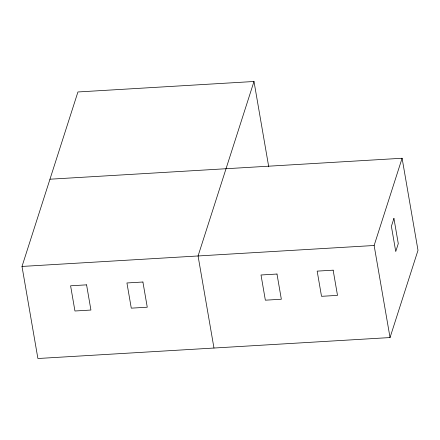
<?xml version="1.0" encoding="UTF-8"?>
<svg xmlns="http://www.w3.org/2000/svg" width="440" height="440" viewBox="0 0 440 440"><rect width="100%" height="100%" fill="white"/><g stroke="black" fill="none" stroke-linecap="round" stroke-linejoin="round"><path stroke-width="0.66" d="M49.962 179.207L402.1 158.252L418 250.322L390.038 337.562L37.901 358.512L22 266.442L77.93 91.966L253.996 81.488L268.73 166.788M253.996 81.488L198.066 255.97L213.972 348.034M390.038 337.562L374.132 245.493L402.1 158.252M22 266.442L374.132 245.493M393.927 218.411L391.391 226.331L395.742 251.526L398.283 243.606L393.927 218.411M86.576 284.845L70.593 285.797L74.943 310.998L90.926 310.046L86.576 284.845M333.146 270.177L317.168 271.128L321.519 296.324L337.502 295.372L333.146 270.177M142.912 282.013L126.929 282.964L131.28 308.159L147.263 307.214L142.912 282.013M276.986 274.038L261.008 274.989L265.359 300.185L281.341 299.233L276.986 274.038"/></g></svg>
